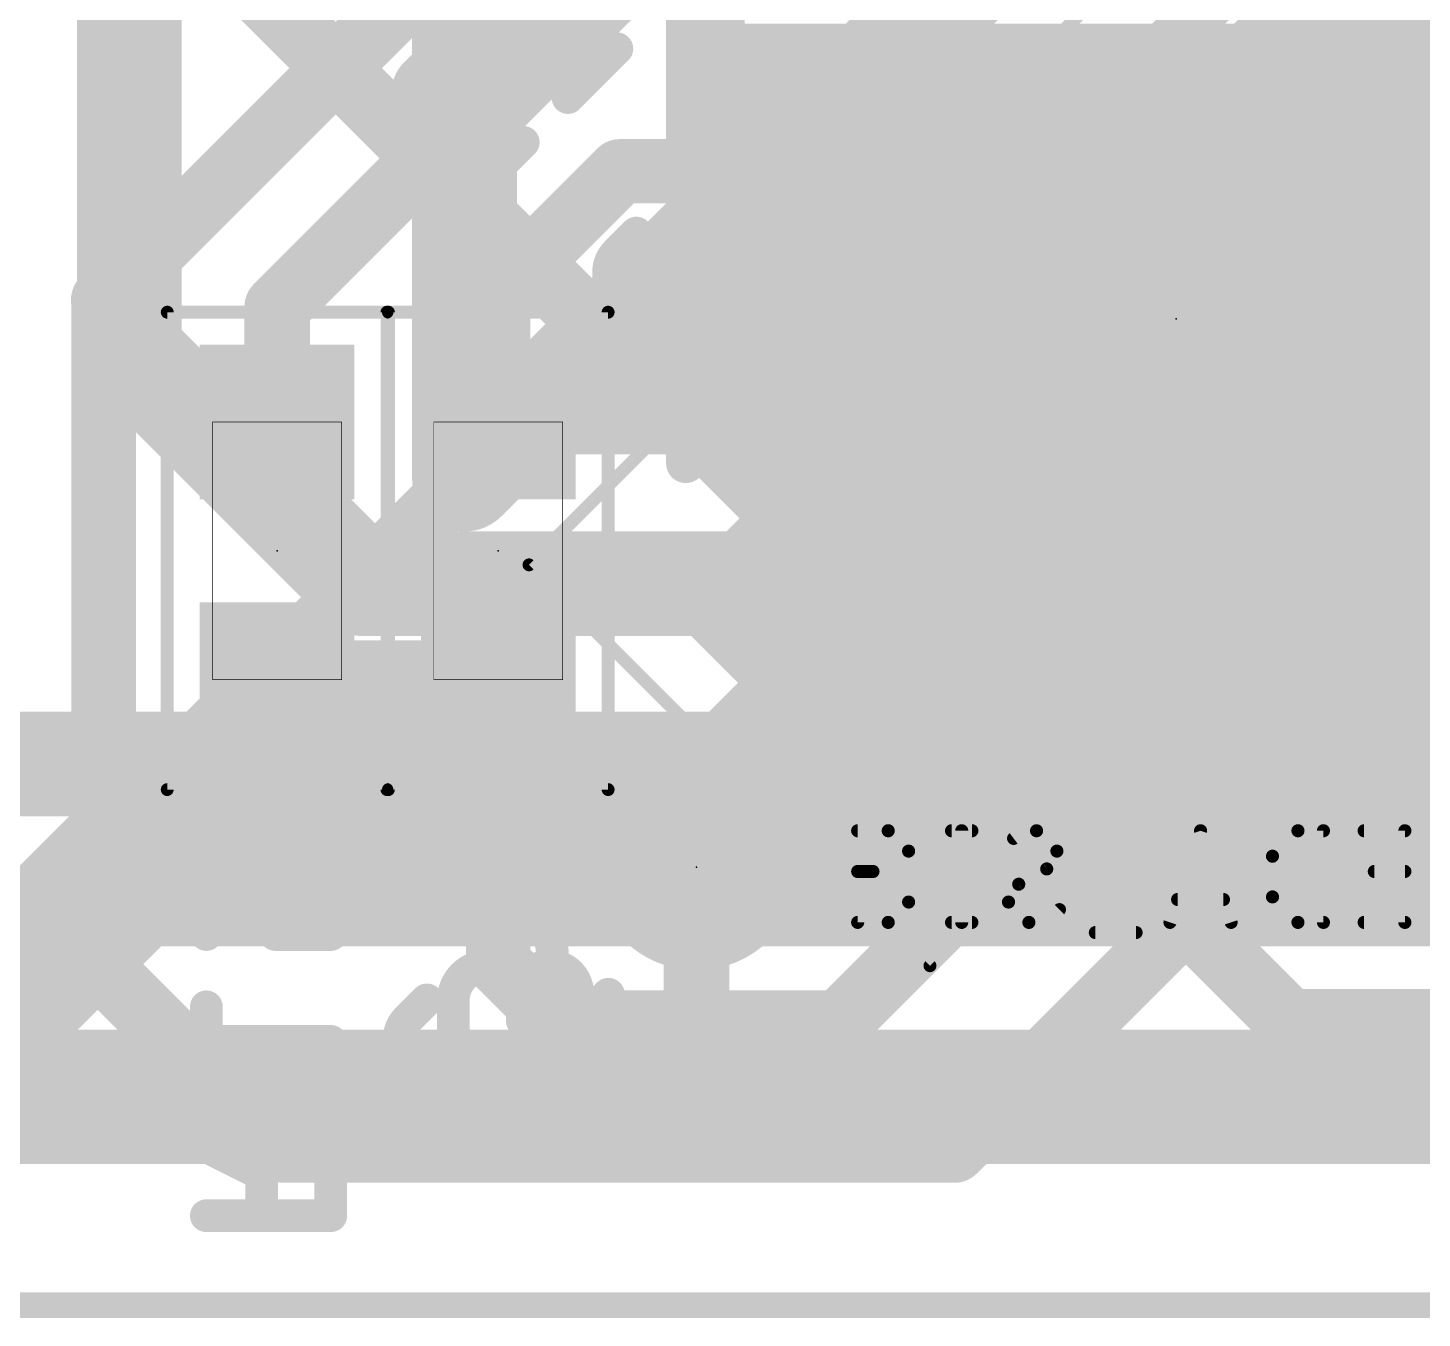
# Model space of a CAD drawing. Extents: x -4.1 to 63.7, y 1.1 to 51.7.
# Drawn here: x 9.11 to 14.52, y 1.15 to 6.16 of the extents above; entities that cross this region are included whole.
import ezdxf

# ---------------------------------------------------------------- set-up
doc = ezdxf.new("R2010")
doc.units = 0
for name, color, linetype in [('1', 12, 'CONTINUOUS'), ('15', 30, 'CONTINUOUS'), ('16', 132, 'CONTINUOUS'), ('18', 110, 'CONTINUOUS'), ('2', 41, 'CONTINUOUS'), ('20', 141, 'CONTINUOUS'), ('21', 253, 'CONTINUOUS'), ('22', 253, 'CONTINUOUS'), ('23', 53, 'CONTINUOUS'), ('24', 53, 'CONTINUOUS'), ('25', 253, 'CONTINUOUS'), ('26', 253, 'CONTINUOUS'), ('40', 132, 'CONTINUOUS'), ('51', 253, 'CONTINUOUS'), ('52', 253, 'CONTINUOUS')]:
    doc.layers.add(name, color=color, linetype=linetype)

# ---------------------------------------------------------------- blocks, each defined once
blk = doc.blocks.new('RECT')
blk.add_solid([(-0.5, -0.5), (0.5, -0.5), (-0.5, 0.5), (0.5, 0.5)])
blk = doc.blocks.new('PIE')
at = {"const_width": 0.5}
blk.add_lwpolyline([(0, -0.25, 1), (0, 0.25, 1), (0, -0.25)], format="xyb", dxfattribs=at)
blk = doc.blocks.new('ROUNDV')
at = {"const_width": 0.5}
blk.add_lwpolyline([(0, -0.25, 1), (0, 0.25, 1), (0, -0.25)], format="xyb", dxfattribs=at)

msp = doc.modelspace()

# ---------------------------------------------------------------- linework, layer by layer
at = {"layer": '1'}
for points, const_width in [([(12.4474, 7.4757), (10.8, 5.8283)], 0.4064), ([(10.8, 7.301), (10.8, 5.8283)], 0.4064), ([(15.4329, 6.9), (14.515, 5.9821)], 0.4064), ([(13.1796, 6.785), (10.8, 4.4055)], 0.4064), ([(10.8, 5.8283), (10.8, 4.4055)], 0.4064), ([(15.201, 4.6757), (14.0253, 3.5)], 0.4064), ([(9.6945, 3.3), (10.8, 4.4055)], 0.25), ([(12.6058, 4.0729), (11.8329, 3.3)], 0.4064), ([(13.1787, 3.5), (12.6058, 4.0729)], 0.4064), ([(14.0253, 3.5), (13.1787, 3.5)], 0.4064), ([(11.8329, 3.3), (7.9, 3.3)], 0.4064), ([(7.9, 3.3), (9.6945, 3.3)], 0.25), ([(17.2474, 2.1448), (7.5552, 2.1448)], 0.25)]:
    msp.add_lwpolyline(points, dxfattribs=dict(at, const_width=const_width))
for points, const_width in [([(14.4432, 6.0539, 1), (14.5868, 5.9102)], 0.2032), ([(10.9016, 5.8283, 1), (10.6984, 5.8283)], 0.2032), ([(10.7282, 5.9001, 1), (10.8718, 5.7564)], 0.2032), ([(10.6984, 5.8283, 1), (10.9016, 5.8283)], 0.2032), ([(10.7282, 4.4773, 1), (10.8718, 4.3336)], 0.2032), ([(10.6984, 4.4055, 1), (10.9016, 4.4055)], 0.2032), ([(10.8442, 4.3613, 1), (10.7558, 4.4497)], 0.125), ([(12.6776, 4.1447, 1), (12.534, 4.001)], 0.2032), ([(12.6776, 4.001, 1), (12.534, 4.1447)], 0.2032), ([(13.1787, 3.6016, 1), (13.1787, 3.3984)], 0.2032), ([(14.0253, 3.3984, 1), (14.0253, 3.6016)], 0.2032), ([(13.1068, 3.4282, 1), (13.2505, 3.5718)], 0.2032), ([(13.9534, 3.5718, 1), (14.0971, 3.4282)], 0.2032), ([(11.7611, 3.3718, 1), (11.9048, 3.2282)], 0.2032), ([(11.8329, 3.1984, 1), (11.8329, 3.4016)], 0.2032), ([(9.6945, 3.2375, 1), (9.6945, 3.3625)], 0.125), ([(9.6503, 3.3442, 1), (9.7387, 3.2558)], 0.125)]:
    msp.add_lwpolyline(points, format="xyb", dxfattribs=dict(at, const_width=const_width))
at = {"layer": '15'}
for points, const_width in [([(9.498, 2.898), (8.4194, 1.8194)], 0.6096), ([(15.5, 2.898), (9.498, 2.898)], 0.6096), ([(14.8, 2), (5.3, 2)], 0.25)]:
    msp.add_lwpolyline(points, dxfattribs=dict(at, const_width=const_width))
at = {"layer": '15', "const_width": 0.3048}
for points in [[(9.498, 3.0504, 1), (9.498, 2.7456)], [(9.6058, 2.7902, 1), (9.3902, 3.0058)]]:
    msp.add_lwpolyline(points, format="xyb", dxfattribs=at)
at = {"layer": '16'}
for points, const_width in [([(14, 2.3), (5.8, 10.5)], 0.254), ([(10.073, 5.073), (12.395, 7.395)], 0.254), ([(11.15, 6.85), (9.4, 5.1)], 0.254), ([(11.404, 5.6), (10.931, 5.127)], 0.25), ([(11.404, 5.6), (12.8, 5.6)], 0.25), ([(13.3, 5.4), (13, 5.1)], 0.25), ([(14.1, 5.4), (13.3, 5.4)], 0.25), ([(14.9, 5.4), (14.1, 5.4)], 0.25), ([(10.931, 4.627), (10.931, 5.127)], 0.25), ([(9.4, 5.1), (9.4, 2.5)], 0.25), ([(10.073, 4.627), (10.073, 5.073)], 0.254), ([(13, 5.1), (13, 3.0434)], 0.25), ([(12.231, 4.627), (10.931, 4.627)], 0.25), ([(12.371, 4.487), (12.231, 4.627)], 0.25), ([(12.371, 4.487), (12.371, 4.211)], 0.25), ([(12.395, 4.187), (12.371, 4.211)], 0.25), ([(13.665, 4.187), (13.665, 2.765)], 0.25), ([(10.931, 3.627), (10.073, 3.627)], 0.3048), ([(10.931, 2.527), (10.931, 3.627)], 0.25), ([(13, 3.0434), (12.2534, 2.2968)], 0.25), ([(11.7, 2.9), (11.7, 2.2968)], 0.254), ([(12.7, 1.8), (13.665, 2.765)], 0.25), ([(11.1612, 2.2968), (10.931, 2.527)], 0.25), ([(9.4, 2.5), (10.1, 1.8)], 0.25), ([(11.7, 2.2968), (11.1612, 2.2968)], 0.25), ([(12.2534, 2.2968), (11.7, 2.2968)], 0.25), ([(28.1, 2.3), (14, 2.3)], 0.254), ([(10.1, 1.8), (12.7, 1.8)], 0.25)]:
    msp.add_lwpolyline(points, dxfattribs=dict(at, const_width=const_width))
for points, const_width in [([(11.404, 5.6625, 1), (11.404, 5.5375)], 0.125), ([(11.4482, 5.5558, 1), (11.3598, 5.6442)], 0.125), ([(12.8, 5.5375, 1), (12.8, 5.6625)], 0.125), ([(13.3, 5.4625, 1), (13.3, 5.3375)], 0.125), ([(13.3442, 5.3558, 1), (13.2558, 5.4442)], 0.125), ([(14.1, 5.4625, 1), (14.1, 5.3375)], 0.125), ([(14.1, 5.3375, 1), (14.1, 5.4625)], 0.125), ([(10.9935, 5.127, 1), (10.8685, 5.127)], 0.125), ([(9.3551, 5.1449, 1), (9.4449, 5.0551)], 0.127), ([(9.4625, 5.1, 1), (9.3375, 5.1)], 0.125), ([(10.1365, 5.073, 1), (10.0095, 5.073)], 0.127), ([(10.8868, 5.1712, 1), (10.9752, 5.0828)], 0.125), ([(13.0625, 5.1, 1), (12.9375, 5.1)], 0.125), ([(12.9558, 5.1442, 1), (13.0442, 5.0558)], 0.125), ([(10.0281, 5.1179, 1), (10.1179, 5.0281)], 0.127), ([(10.931, 4.6895, 1), (10.931, 4.5645)], 0.125), ([(12.2752, 4.6712, 1), (12.1868, 4.5828)], 0.125), ([(12.231, 4.5645, 1), (12.231, 4.6895)], 0.125), ([(10.0095, 4.627, 1), (10.1365, 4.627)], 0.127), ([(10.8685, 4.627, 1), (10.9935, 4.627)], 0.125), ([(12.4335, 4.487, 1), (12.3085, 4.487)], 0.125), ([(12.3268, 4.4428, 1), (12.4152, 4.5312)], 0.125), ([(12.4152, 4.2552, 1), (12.3268, 4.1668)], 0.125), ([(12.3085, 4.211, 1), (12.4335, 4.211)], 0.125), ([(12.3508, 4.1428, 1), (12.4392, 4.2312)], 0.125), ([(13.7275, 4.187, 1), (13.6025, 4.187)], 0.125), ([(10.073, 3.7032, 1), (10.073, 3.5508)], 0.1524), ([(10.9935, 3.627, 1), (10.8685, 3.627)], 0.125), ([(10.931, 3.5508, 1), (10.931, 3.7032)], 0.1524), ([(13.0442, 2.9992, 1), (12.9558, 3.0876)], 0.125), ([(12.9375, 3.0434, 1), (13.0625, 3.0434)], 0.125), ([(11.7635, 2.9, 1), (11.6365, 2.9)], 0.127), ([(13.7092, 2.7208, 1), (13.6208, 2.8092)], 0.125), ([(13.6025, 2.765, 1), (13.7275, 2.765)], 0.125), ([(10.9752, 2.5712, 1), (10.8868, 2.4828)], 0.125), ([(9.4442, 2.5442, 1), (9.3558, 2.4558)], 0.125), ([(9.3375, 2.5, 1), (9.4625, 2.5)], 0.125), ([(10.8685, 2.527, 1), (10.9935, 2.527)], 0.125), ([(11.1612, 2.3593, 1), (11.1612, 2.2343)], 0.125), ([(11.117, 2.2526, 1), (11.2054, 2.341)], 0.125), ([(11.7, 2.3593, 1), (11.7, 2.2343)], 0.125), ([(11.7, 2.2343, 1), (11.7, 2.3593)], 0.125), ([(12.2092, 2.341, 1), (12.2976, 2.2526)], 0.125), ([(12.2534, 2.2343, 1), (12.2534, 2.3593)], 0.125), ([(14, 2.3635, 1), (14, 2.2365)], 0.127), ([(13.9551, 2.2551, 1), (14.0449, 2.3449)], 0.127), ([(11.6365, 2.2968, 1), (11.7635, 2.2968)], 0.127), ([(10.1, 1.8625, 1), (10.1, 1.7375)], 0.125), ([(10.0558, 1.7558, 1), (10.1442, 1.8442)], 0.125), ([(12.6558, 1.8442, 1), (12.7442, 1.7558)], 0.125), ([(12.7, 1.7375, 1), (12.7, 1.8625)], 0.125)]:
    msp.add_lwpolyline(points, format="xyb", dxfattribs=dict(at, const_width=const_width))
at = {"layer": '2'}
for points, const_width in [([(9.5, 4.9), (9.5, 13.2)], 0.4064), ([(10.4, 4), (9.5, 4.9)], 0.4064), ([(19.7, 4), (10.4, 4)], 0.4064), ([(4.2, 1.9), (37.8, 1.9)], 0.3048)]:
    msp.add_lwpolyline(points, dxfattribs=dict(at, const_width=const_width))
at = {"layer": '2', "const_width": 0.2032}
for points in [[(9.5718, 4.9718, 1), (9.4282, 4.8282)], [(9.3984, 4.9, 1), (9.6016, 4.9)], [(10.4, 4.1016, 1), (10.4, 3.8984)], [(10.3282, 3.9282, 1), (10.4718, 4.0718)]]:
    msp.add_lwpolyline(points, format="xyb", dxfattribs=at)
at = {"layer": '20', "const_width": 0.1}
msp.add_lwpolyline([(3.7, 1.2), (39, 1.2)], dxfattribs=at)
at = {"layer": '21', "const_width": 0.2}
for points in [[(14.1438, 6.7068), (11.881, 4.4441)], [(12.977, 3.3481), (15.664, 6.0351)]]:
    msp.add_lwpolyline(points, dxfattribs=at)
at = {"layer": '21', "const_width": 0.1}
for points in [[(11.8457, 4.4795, 1), (11.9164, 4.4087)], [(12.9417, 3.3834, 1), (13.0124, 3.3127)]]:
    msp.add_lwpolyline(points, format="xyb", dxfattribs=at)
at = {"layer": '22', "const_width": 0.1524}
msp.add_lwpolyline([(11.6584, 4.4664), (11.6584, 8.7336)], dxfattribs=at)
at = {"layer": '22', "const_width": 0.0762}
msp.add_lwpolyline([(11.6203, 4.4664, 1), (11.6965, 4.4664)], format="xyb", dxfattribs=at)
at = {"layer": '23'}
for p in [(13.5604, 5.0275), (11.7, 2.9)]:
    msp.add_point(p, dxfattribs=at)
at = {"layer": '24'}
for p in [(10.073, 4.127), (10.931, 4.127)]:
    msp.add_point(p, dxfattribs=at)
at = {"layer": '25'}
for points, const_width in [([(10.9645, 6.3316, 0.3252), (10.936, 6.1515)], 0.127), ([(10.9078, 6.1371, 1), (10.9643, 6.166)], 0.0635), ([(10.709, 6.0313, 1), (10.6641, 6.0762)], 0.0635), ([(11.4135, 6.0532, 1), (11.3686, 6.0981)], 0.0635), ([(12.1453, 6.039, 1), (12.1004, 5.9941)], 0.0635), ([(12.1544, 6.013, 1), (12.0913, 6.02)], 0.0635), ([(10.6107, 5.9779, 0.4142), (10.6107, 5.8262)], 0.127), ([(10.5883, 6.0003, 1), (10.6332, 5.9554)], 0.0635), ([(10.6332, 5.9554, 1), (10.5883, 6.0003)], 0.0635), ([(11.179, 5.9086, 1), (11.2239, 5.8637)], 0.0635), ([(11.1698, 5.8835, 1), (11.2331, 5.8887)], 0.0635), ([(10.6332, 5.8487, 1), (10.5883, 5.8038)], 0.0635), ([(10.5883, 5.8038, 1), (10.6332, 5.8487)], 0.0635), ([(12.0723, 5.8494, 1), (12.1354, 5.8424)], 0.0635), ([(12.5813, 5.7476, 1), (12.5364, 5.7925)], 0.0635), ([(11.0502, 5.69, 1), (11.0053, 5.7349)], 0.0635), ([(11.915, 5.6381, 0.4142), (11.7444, 5.6381)], 0.127), ([(10.8003, 5.6366, 0.4142), (10.952, 5.6366)], 0.127), ([(10.8227, 5.6591, 1), (10.7778, 5.6142)], 0.0635), ([(10.7778, 5.6142, 1), (10.8227, 5.6591)], 0.0635), ([(10.9295, 5.6591, 1), (10.9744, 5.6142)], 0.0635), ([(10.9744, 5.6142, 1), (10.9295, 5.6591)], 0.0635), ([(11.7444, 5.6381, 0.3252), (11.716, 5.4579)], 0.127), ([(11.7219, 5.6605, 1), (11.7668, 5.6156)], 0.0635), ([(11.7668, 5.6156, 1), (11.7219, 5.6605)], 0.0635), ([(11.9529, 5.5433, 0.2052), (11.915, 5.6381)], 0.127), ([(11.9375, 5.6605, 1), (11.8926, 5.6156)], 0.0635), ([(11.8926, 5.6156, 1), (11.9375, 5.6605)], 0.0635), ([(12.4416, 5.6528, 1), (12.4865, 5.6977)], 0.0635), ([(12.3469, 5.6029, 1), (12.3918, 5.558)], 0.0635), ([(11.9846, 5.5458, 1), (11.9213, 5.5407)], 0.0635), ([(11.9212, 5.544, 1), (11.9847, 5.5425)], 0.0635), ([(11.6877, 5.4435, 1), (11.7442, 5.4724)], 0.0635), ([(11.4889, 5.3377, 1), (11.444, 5.3826)], 0.0635), ([(12.1934, 5.3597, 1), (12.1485, 5.4046)], 0.0635), ([(11.3906, 5.2843, 0.4142), (11.3906, 5.1326)], 0.127), ([(11.3682, 5.3068, 1), (11.4131, 5.2619)], 0.0635), ([(11.4131, 5.2619, 1), (11.3682, 5.3068)], 0.0635), ([(11.4131, 5.1551, 1), (11.3682, 5.1102)], 0.0635), ([(11.9589, 5.215, 1), (12.0038, 5.1701)], 0.0635), ([(11.9497, 5.19, 1), (12.013, 5.1951)], 0.0635), ([(11.3682, 5.1102, 1), (11.4131, 5.1551)], 0.0635), ([(11.8302, 4.9964, 1), (11.7853, 5.0413)], 0.0635), ([(11.5802, 4.9431, 0.4142), (11.7319, 4.9431)], 0.127), ([(11.6027, 4.9655, 1), (11.5578, 4.9206)], 0.0635), ([(11.5578, 4.9206, 1), (11.6027, 4.9655)], 0.0635), ([(11.7094, 4.9655, 1), (11.7543, 4.9206)], 0.0635), ([(11.7543, 4.9206, 1), (11.7094, 4.9655)], 0.0635), ([(11.4904, 3.0506, 0.4142), (11.3197, 3.0506)], 0.127), ([(11.3197, 3.0506, 0.3252), (11.2913, 2.8705)], 0.127), ([(11.2973, 3.073, 1), (11.3422, 3.0281)], 0.0635), ([(11.3422, 3.0281, 1), (11.2973, 3.073)], 0.0635), ([(11.5283, 2.9558, 0.2052), (11.4904, 3.0506)], 0.127), ([(11.5128, 3.073, 1), (11.4679, 3.0281)], 0.0635), ([(11.4679, 3.0281, 1), (11.5128, 3.073)], 0.0635), ([(11.5599, 2.9583, 1), (11.4966, 2.9532)], 0.0635), ([(11.4965, 2.9565, 1), (11.56, 2.955)], 0.0635), ([(11.263, 2.856, 1), (11.3196, 2.8849)], 0.0635), ([(11.7688, 2.7722, 1), (11.7239, 2.8171)], 0.0635), ([(11.1024, 2.6626, 0.4142), (10.9318, 2.6626)], 0.127), ([(10.9318, 2.6626, 0.3252), (10.9034, 2.4825)], 0.127), ([(10.9094, 2.6851, 1), (10.9543, 2.6402)], 0.0635), ([(10.9543, 2.6402, 1), (10.9094, 2.6851)], 0.0635), ([(11.1403, 2.5678, 0.2052), (11.1024, 2.6626)], 0.127), ([(11.1249, 2.6851, 1), (11.08, 2.6402)], 0.0635), ([(11.08, 2.6402, 1), (11.1249, 2.6851)], 0.0635), ([(11.5343, 2.6275, 1), (11.5792, 2.5826)], 0.0635), ([(11.172, 2.5704, 1), (11.1087, 2.5653)], 0.0635), ([(11.1086, 2.5686, 1), (11.1721, 2.5671)], 0.0635), ([(11.5251, 2.6025, 1), (11.5884, 2.6076)], 0.0635), ([(10.8751, 2.4681, 1), (10.9316, 2.497)], 0.0635), ([(10.6763, 2.3623, 1), (10.6314, 2.4072)], 0.0635), ([(11.3808, 2.3842, 1), (11.3359, 2.4291)], 0.0635), ([(10.5781, 2.3089, 0.4142), (10.5781, 2.1572)], 0.127), ([(10.5556, 2.3313, 1), (10.6005, 2.2864)], 0.0635), ([(10.6005, 2.2864, 1), (10.5556, 2.3313)], 0.0635), ([(10.6005, 2.1797, 1), (10.5556, 2.1348)], 0.0635), ([(11.1463, 2.2396, 1), (11.1912, 2.1947)], 0.0635), ([(11.1371, 2.2145, 1), (11.2004, 2.2197)], 0.0635), ([(10.5556, 2.1348, 1), (10.6005, 2.1797)], 0.0635), ([(11.0176, 2.021, 1), (10.9727, 2.0659)], 0.0635), ([(10.7676, 1.9676, 0.4142), (10.9193, 1.9676)], 0.127), ([(10.7901, 1.9901, 1), (10.7452, 1.9452)], 0.0635), ([(10.7452, 1.9452, 1), (10.7901, 1.9901)], 0.0635), ([(10.8969, 1.9901, 1), (10.9418, 1.9452)], 0.0635), ([(10.9418, 1.9452, 1), (10.8969, 1.9901)], 0.0635)]:
    msp.add_lwpolyline(points, format="xyb", dxfattribs=dict(at, const_width=const_width))
at = {"layer": '25', "const_width": 0.127}
for points in [[(11.173, 6.2368), (11.2014, 5.8861)], [(10.6107, 5.9779), (10.6865, 6.0537)], [(11.2014, 5.8861), (11.391, 6.0757)], [(12.1039, 5.8459), (12.1228, 6.0165)], [(12.1228, 6.0165), (12.4641, 5.6753)], [(10.8003, 5.6366), (10.6107, 5.8262)], [(12.3693, 5.5805), (12.5589, 5.7701)], [(11.0278, 5.7125), (10.952, 5.6366)], [(11.9529, 5.5433), (11.9814, 5.1925)], [(11.3906, 5.2843), (11.4665, 5.3601)], [(11.9814, 5.1925), (12.1709, 5.3821)], [(11.5802, 4.9431), (11.3906, 5.1326)], [(11.8077, 5.0189), (11.7319, 4.9431)], [(11.5283, 2.9558), (11.5567, 2.605)], [(11.5567, 2.605), (11.7463, 2.7946)], [(11.1403, 2.5678), (11.1688, 2.2171)], [(10.5781, 2.3089), (10.6539, 2.3847)], [(11.1688, 2.2171), (11.3584, 2.4067)], [(10.7676, 1.9676), (10.5781, 2.1572)], [(10.9951, 2.0435), (10.9193, 1.9676)]]:
    msp.add_lwpolyline(points, dxfattribs=at)
at = {"layer": '26'}
for points, const_width in [([(10.7565, 2.7973), (10.7565, 3.0654)], 0.127), ([(12.4439, 3.0411), (12.3254, 3.0411)], 0.0508), ([(12.7685, 3.0411), (12.6895, 3.0411)], 0.0508), ([(12.729, 3.0411), (12.729, 2.6855)], 0.0508), ([(13.6556, 3.0411), (13.537, 2.6855)], 0.0508), ([(13.7741, 2.6855), (13.6556, 3.0411)], 0.0508), ([(14.1323, 3.0411), (14.0335, 3.0411)], 0.0508), ([(14.1323, 2.6855), (14.1323, 3.0411)], 0.0508), ([(14.4483, 3.0411), (14.2903, 3.0411)], 0.0508), ([(14.4483, 2.6855), (14.4483, 3.0411)], 0.0508), ([(11.2391, 2.9314), (10.7565, 2.9314)], 0.127), ([(11.1319, 2.7973), (11.2391, 2.9314)], 0.127), ([(12.523, 2.7645), (12.523, 2.9621)], 0.0508), ([(9.9057, 2.9065), (9.9594, 2.9065)], 0.127), ([(10.2811, 2.6384), (10.2811, 2.9065)], 0.127), ([(13.9347, 2.9423), (13.9347, 2.7843)], 0.0508), ([(12.3847, 2.8831), (12.3254, 2.8831)], 0.0508), ([(12.3254, 2.8831), (12.3254, 2.6855)], 0.0508), ([(12.9501, 2.8337), (13.0588, 2.893)], 0.0508), ([(14.4483, 2.8831), (14.3298, 2.8831)], 0.0508), ([(9.7985, 2.6384), (9.7985, 2.7993)], 0.127), ([(10.0666, 2.7993), (10.0666, 2.6384)], 0.127), ([(13.5667, 2.7744), (13.7445, 2.7744)], 0.0508), ([(12.3254, 2.6855), (12.4439, 2.6855)], 0.0508), ([(12.7685, 2.6855), (12.6895, 2.6855)], 0.0508), ([(14.0335, 2.6855), (14.1323, 2.6855)], 0.0508), ([(14.2903, 2.6855), (14.4483, 2.6855)], 0.0508), ([(10.0666, 2.6384), (10.2811, 2.6384)], 0.127), ([(13.4054, 2.646), (13.2474, 2.646)], 0.0508), ([(10.7565, 2.2487), (10.7565, 2.3827)], 0.127), ([(11.0246, 2.4095), (11.0246, 2.3023)], 0.127), ([(11.2391, 2.2487), (11.2391, 2.4095)], 0.127), ([(9.7985, 2.0898), (9.7985, 2.3579)], 0.127), ([(10.2811, 2.2238), (9.7985, 2.2238)], 0.127), ([(10.1739, 2.0898), (10.2811, 2.2238)], 0.127), ([(10.7565, 2.0031), (10.7565, 1.8958)], 0.127), ([(11.2391, 1.8958), (11.2391, 2.0031)], 0.127), ([(9.7985, 1.8156), (10.013, 1.7084)], 0.127), ([(10.8637, 1.7886), (11.1319, 1.7886)], 0.127), ([(10.013, 1.6816), (10.013, 1.5475)], 0.127), ([(10.2811, 1.5475), (10.2811, 1.6816)], 0.127), ([(9.7985, 1.5475), (10.2811, 1.5475)], 0.127)]:
    msp.add_lwpolyline(points, dxfattribs=dict(at, const_width=const_width))
for points, const_width in [([(10.7883, 3.0654, 1), (10.7248, 3.0654)], 0.0635), ([(12.3254, 3.0538, 1), (12.3254, 3.0284)], 0.0254), ([(12.523, 2.9621, 0.4142), (12.4439, 3.0411)], 0.0508), ([(12.4439, 3.0538, 1), (12.4439, 3.0284)], 0.0254), ([(12.4439, 3.0284, 1), (12.4439, 3.0538)], 0.0254), ([(12.6895, 3.0538, 1), (12.6895, 3.0284)], 0.0254), ([(12.7417, 3.0411, 1), (12.7163, 3.0411)], 0.0254), ([(12.7685, 3.0284, 1), (12.7685, 3.0538)], 0.0254), ([(12.9227, 3.0217, 1), (12.938, 3.0013)], 0.0254), ([(13.0193, 3.0411, 0.1623), (12.9304, 3.0115)], 0.0508), ([(13.0983, 2.9621, 0.4142), (13.0193, 3.0411)], 0.0508), ([(13.0193, 3.0538, 1), (13.0193, 3.0284)], 0.0254), ([(13.0193, 3.0284, 1), (13.0193, 3.0538)], 0.0254), ([(13.6676, 3.0451, 1), (13.6435, 3.0371)], 0.0254), ([(13.6676, 3.0371, 1), (13.6435, 3.0451)], 0.0254), ([(14.0335, 3.0411, 0.4142), (13.9347, 2.9423)], 0.0508), ([(14.0335, 3.0538, 1), (14.0335, 3.0284)], 0.0254), ([(14.0335, 3.0284, 1), (14.0335, 3.0538)], 0.0254), ([(14.145, 3.0411, 1), (14.1196, 3.0411)], 0.0254), ([(14.1323, 3.0284, 1), (14.1323, 3.0538)], 0.0254), ([(14.2903, 3.0538, 1), (14.2903, 3.0284)], 0.0254), ([(14.461, 3.0411, 1), (14.4356, 3.0411)], 0.0254), ([(14.4483, 3.0284, 1), (14.4483, 3.0538)], 0.0254), ([(10.7565, 2.9631, 1), (10.7565, 2.8996)], 0.0635), ([(11.2639, 2.9115, 1), (11.2143, 2.9512)], 0.0635), ([(11.2391, 2.8996, 1), (11.2391, 2.9631)], 0.0635), ([(12.5357, 2.9621, 1), (12.5103, 2.9621)], 0.0254), ([(13.0588, 2.893, 0.2656), (13.0983, 2.9621)], 0.0508), ([(13.111, 2.9621, 1), (13.0856, 2.9621)], 0.0254), ([(9.9057, 2.9065, 0.4142), (9.7985, 2.7993)], 0.127), ([(9.9057, 2.9383, 1), (9.9057, 2.8748)], 0.0635), ([(9.9057, 2.8748, 1), (9.9057, 2.9383)], 0.0635), ([(9.9594, 2.9383, 1), (9.9594, 2.8748)], 0.0635), ([(10.0666, 2.7993, 0.4142), (9.9594, 2.9065)], 0.127), ([(9.9594, 2.8748, 1), (9.9594, 2.9383)], 0.0635), ([(10.3129, 2.9065, 1), (10.2493, 2.9065)], 0.0635), ([(12.5103, 2.9621, 1), (12.5357, 2.9621)], 0.0254), ([(13.0856, 2.9621, 1), (13.111, 2.9621)], 0.0254), ([(13.9474, 2.9423, 1), (13.922, 2.9423)], 0.0254), ([(13.922, 2.9423, 1), (13.9474, 2.9423)], 0.0254), ([(12.3254, 2.8958, 1), (12.3254, 2.8704)], 0.0254), ([(12.3381, 2.8831, 1), (12.3127, 2.8831)], 0.0254), ([(12.3847, 2.8704, 1), (12.3847, 2.8958)], 0.0254), ([(13.0523, 2.9039, 1), (13.0652, 2.882)], 0.0254), ([(13.0649, 2.8818, 1), (13.0527, 2.9041)], 0.0254), ([(14.3298, 2.8958, 1), (14.3298, 2.8704)], 0.0254), ([(14.4483, 2.8704, 1), (14.4483, 2.8958)], 0.0254), ([(9.8303, 2.7993, 1), (9.7668, 2.7993)], 0.0635), ([(9.7668, 2.7993, 1), (9.8303, 2.7993)], 0.0635), ([(10.0984, 2.7993, 1), (10.0349, 2.7993)], 0.0635), ([(10.0349, 2.7993, 1), (10.0984, 2.7993)], 0.0635), ([(10.7248, 2.7973, 1), (10.7883, 2.7973)], 0.0635), ([(11.1071, 2.8171, 1), (11.1566, 2.7775)], 0.0635), ([(12.9501, 2.8337, 0.2656), (12.9106, 2.7645)], 0.0508), ([(12.944, 2.8448, 1), (12.9562, 2.8225)], 0.0254), ([(12.9566, 2.8227, 1), (12.9437, 2.8446)], 0.0254), ([(12.4439, 2.6855, 0.4142), (12.5229, 2.7645)], 0.0508), ([(12.5356, 2.7645, 1), (12.5103, 2.7645)], 0.0254), ([(12.5103, 2.7645, 1), (12.5357, 2.7645)], 0.0254), ([(12.9106, 2.7645, 0.4142), (12.9896, 2.6855)], 0.0508), ([(12.9233, 2.7645, 1), (12.8979, 2.7645)], 0.0254), ([(12.8979, 2.7645, 1), (12.9233, 2.7645)], 0.0254), ([(12.9896, 2.6855, 0.2), (13.1082, 2.7349)], 0.0508), ([(13.1172, 2.726, 1), (13.0991, 2.7439)], 0.0254), ([(13.5667, 2.7871, 1), (13.5667, 2.7617)], 0.0254), ([(13.7445, 2.7617, 1), (13.7445, 2.7871)], 0.0254), ([(13.9347, 2.7843, 0.4142), (14.0335, 2.6855)], 0.0508), ([(13.9474, 2.7843, 1), (13.922, 2.7843)], 0.0254), ([(13.922, 2.7843, 1), (13.9474, 2.7843)], 0.0254), ([(12.3254, 2.6982, 1), (12.3254, 2.6728)], 0.0254), ([(12.4439, 2.6982, 1), (12.4439, 2.6728)], 0.0254), ([(12.4439, 2.6728, 1), (12.4439, 2.6982)], 0.0254), ([(12.6895, 2.6982, 1), (12.6895, 2.6728)], 0.0254), ([(12.7685, 2.6728, 1), (12.7685, 2.6982)], 0.0254), ([(12.9896, 2.6982, 1), (12.9896, 2.6728)], 0.0254), ([(12.9896, 2.6728, 1), (12.9896, 2.6982)], 0.0254), ([(14.0335, 2.6982, 1), (14.0335, 2.6728)], 0.0254), ([(14.0335, 2.6728, 1), (14.0335, 2.6982)], 0.0254), ([(14.1323, 2.6728, 1), (14.1323, 2.6982)], 0.0254), ([(14.2903, 2.6982, 1), (14.2903, 2.6728)], 0.0254), ([(14.4483, 2.6728, 1), (14.4483, 2.6982)], 0.0254), ([(9.7668, 2.6384, 1), (9.8303, 2.6384)], 0.0635), ([(10.0666, 2.6701, 1), (10.0666, 2.6066)], 0.0635), ([(10.0349, 2.6384, 1), (10.0984, 2.6384)], 0.0635), ([(10.2493, 2.6384, 1), (10.3129, 2.6384)], 0.0635), ([(10.2811, 2.6066, 1), (10.2811, 2.6701)], 0.0635), ([(12.3127, 2.6855, 1), (12.3381, 2.6855)], 0.0254), ([(12.7163, 2.6855, 1), (12.7417, 2.6855)], 0.0254), ([(13.2474, 2.6587, 1), (13.2474, 2.6333)], 0.0254), ([(13.4054, 2.6333, 1), (13.4054, 2.6587)], 0.0254), ([(13.525, 2.6895, 1), (13.5491, 2.6815)], 0.0254), ([(13.762, 2.6815, 1), (13.7861, 2.6895)], 0.0254), ([(14.1196, 2.6855, 1), (14.145, 2.6855)], 0.0254), ([(14.4356, 2.6855, 1), (14.461, 2.6855)], 0.0254), ([(11.0246, 2.3827, 1), (10.7565, 2.3827)], 0.127), ([(11.2391, 2.4095, 1), (11.0246, 2.4095)], 0.127), ([(10.7883, 2.3827, 1), (10.7248, 2.3827)], 0.0635), ([(11.0564, 2.4095, 1), (10.9929, 2.4095)], 0.0635), ([(10.9929, 2.4095, 1), (11.0564, 2.4095)], 0.0635), ([(11.2709, 2.4095, 1), (11.2073, 2.4095)], 0.0635), ([(11.2073, 2.4095, 1), (11.2709, 2.4095)], 0.0635), ([(9.8303, 2.3579, 1), (9.7668, 2.3579)], 0.0635), ([(10.7248, 2.3827, 1), (10.7883, 2.3827)], 0.0635), ([(10.9929, 2.3827, 1), (11.0564, 2.3827)], 0.0635), ([(10.9929, 2.3023, 1), (11.0564, 2.3023)], 0.0635), ([(9.7985, 2.2556, 1), (9.7985, 2.1921)], 0.0635), ([(10.3059, 2.204, 1), (10.2563, 2.2437)], 0.0635), ([(10.2811, 2.1921, 1), (10.2811, 2.2556)], 0.0635), ([(10.7248, 2.2487, 1), (10.7883, 2.2487)], 0.0635), ([(11.2073, 2.2487, 1), (11.2709, 2.2487)], 0.0635), ([(9.7668, 2.0898, 1), (9.8303, 2.0898)], 0.0635), ([(10.1491, 2.1096, 1), (10.1986, 2.0699)], 0.0635), ([(10.7883, 2.0031, 1), (10.7248, 2.0031)], 0.0635), ([(11.2709, 2.0031, 1), (11.2073, 2.0031)], 0.0635), ([(10.7565, 1.8958, 0.4142), (10.8637, 1.7886)], 0.127), ([(10.7883, 1.8958, 1), (10.7248, 1.8958)], 0.0635), ([(11.1319, 1.7886, 0.4142), (11.2391, 1.8958)], 0.127), ([(11.2708, 1.8958, 1), (11.2074, 1.8958)], 0.0635), ([(10.7248, 1.8958, 1), (10.7883, 1.8958)], 0.0635), ([(11.2073, 1.8958, 1), (11.2709, 1.8958)], 0.0635), ([(9.8127, 1.844, 1), (9.7843, 1.7872)], 0.0635), ([(10.2811, 1.6816, 1), (10.013, 1.6816)], 0.127), ([(10.8637, 1.8203, 1), (10.8637, 1.7568)], 0.0635), ([(10.8637, 1.7568, 1), (10.8637, 1.8203)], 0.0635), ([(11.1319, 1.8203, 1), (11.1319, 1.7568)], 0.0635), ([(11.1319, 1.7568, 1), (11.1319, 1.8203)], 0.0635), ([(10.0447, 1.6816, 1), (9.9812, 1.6816)], 0.0635), ([(9.9988, 1.68, 1), (10.0272, 1.7368)], 0.0635), ([(10.3129, 1.6816, 1), (10.2493, 1.6816)], 0.0635), ([(9.9812, 1.6816, 1), (10.0447, 1.6816)], 0.0635), ([(10.2493, 1.6816, 1), (10.3129, 1.6816)], 0.0635), ([(9.7985, 1.5792, 1), (9.7985, 1.5157)], 0.0635), ([(9.9812, 1.5475, 1), (10.0447, 1.5475)], 0.0635), ([(10.2493, 1.5475, 1), (10.3129, 1.5475)], 0.0635), ([(10.2811, 1.5157, 1), (10.2811, 1.5792)], 0.0635)]:
    msp.add_lwpolyline(points, format="xyb", dxfattribs=dict(at, const_width=const_width))
at = {"layer": '40'}
for points, const_width in [([(11.6965, 8.6955), (11.6965, 4.5045)], 0.1524), ([(11.7092, 8.6828), (11.7092, 4.5172)], 0.1524), ([(11.6965, 6.096), (16.9035, 6.096)], 0.1524), ([(11.6965, 5.9436), (16.9035, 5.9436)], 0.1524), ([(11.6965, 5.7912), (16.9035, 5.7912)], 0.1524), ([(11.6965, 5.6388), (16.9035, 5.6388)], 0.1524), ([(11.6965, 5.4864), (16.9035, 5.4864)], 0.1524), ([(11.6965, 5.334), (16.9035, 5.334)], 0.1524), ([(11.6965, 5.1816), (16.9035, 5.1816)], 0.1524), ([(11.6965, 5.0292), (16.9035, 5.0292)], 0.1524), ([(9.6468, 3.2008), (9.6468, 5.0532)], 0.05), ([(9.6468, 5.0532), (10.4992, 5.0532)], 0.05), ([(10.4992, 5.0532), (10.4992, 3.2008)], 0.05), ([(10.5048, 3.2008), (10.5048, 5.0532)], 0.05), ([(10.5048, 5.0532), (11.3572, 5.0532)], 0.05), ([(11.3572, 5.0532), (11.3572, 3.2008)], 0.05), ([(11.6965, 4.8768), (16.9035, 4.8768)], 0.1524), ([(11.6965, 4.7244), (16.9035, 4.7244)], 0.1524), ([(11.6965, 4.572), (16.9035, 4.572)], 0.1524), ([(11.6965, 4.5045), (12.0394, 4.5045)], 0.1524), ([(11.7092, 4.5172), (12.0394, 4.5172)], 0.1524), ([(12.0394, 3.2472), (12.0394, 4.5172)], 0.1524), ([(12.0394, 4.5045), (12.0394, 3.2472)], 0.1524), ([(12.0394, 4.4196), (16.5606, 4.4196)], 0.1524), ([(12.0394, 4.2672), (16.5606, 4.2672)], 0.1524), ([(12.0394, 4.1148), (16.5606, 4.1148)], 0.1524), ([(12.0394, 3.9624), (16.5606, 3.9624)], 0.1524), ([(12.0394, 3.81), (16.5606, 3.81)], 0.1524), ([(12.0394, 3.6576), (16.5606, 3.6576)], 0.1524), ([(12.0394, 3.5052), (16.5606, 3.5052)], 0.1524), ([(12.0394, 3.3528), (16.5606, 3.3528)], 0.1524), ([(12.0394, 3.2472), (16.5606, 3.2472)], 0.1524), ([(12.0394, 3.2472), (16.5606, 3.2472)], 0.1524), ([(10.4992, 3.2008), (9.6468, 3.2008)], 0.05), ([(11.3572, 3.2008), (10.5048, 3.2008)], 0.05)]:
    msp.add_lwpolyline(points, dxfattribs=dict(at, const_width=const_width))
for points, const_width in [([(11.6965, 6.1341, 1), (11.6965, 6.0579)], 0.0762), ([(11.6965, 5.9817, 1), (11.6965, 5.9055)], 0.0762), ([(11.6965, 5.8293, 1), (11.6965, 5.7531)], 0.0762), ([(11.6965, 5.6769, 1), (11.6965, 5.6007)], 0.0762), ([(11.6965, 5.5245, 1), (11.6965, 5.4483)], 0.0762), ([(11.6965, 5.3721, 1), (11.6965, 5.2959)], 0.0762), ([(11.6965, 5.2197, 1), (11.6965, 5.1435)], 0.0762), ([(11.6965, 5.0673, 1), (11.6965, 4.9911)], 0.0762), ([(9.6593, 5.0532, 1), (9.6343, 5.0532)], 0.025), ([(9.6468, 5.0657, 1), (9.6468, 5.0407)], 0.025), ([(10.5117, 5.0532, 1), (10.4867, 5.0532)], 0.025), ([(10.5173, 5.0532, 1), (10.4923, 5.0532)], 0.025), ([(10.5048, 5.0657, 1), (10.5048, 5.0407)], 0.025), ([(10.4992, 5.0407, 1), (10.4992, 5.0657)], 0.025), ([(11.3697, 5.0532, 1), (11.3447, 5.0532)], 0.025), ([(11.3572, 5.0407, 1), (11.3572, 5.0657)], 0.025), ([(11.6965, 4.9149, 1), (11.6965, 4.8387)], 0.0762), ([(11.6965, 4.7625, 1), (11.6965, 4.6863)], 0.0762), ([(11.6965, 4.6101, 1), (11.6965, 4.5339)], 0.0762), ([(11.6965, 4.5426, 1), (11.6965, 4.4664)], 0.0762), ([(11.7092, 4.5553, 1), (11.7092, 4.4791)], 0.0762), ([(11.6711, 4.5172, 1), (11.7473, 4.5172)], 0.0762), ([(12.0775, 4.5172, 1), (12.0013, 4.5172)], 0.0762), ([(12.0775, 4.5045, 1), (12.0013, 4.5045)], 0.0762), ([(12.0394, 4.4791, 1), (12.0394, 4.5553)], 0.0762), ([(12.0394, 4.4664, 1), (12.0394, 4.5426)], 0.0762), ([(11.6584, 4.5045, 1), (11.7346, 4.5045)], 0.0762), ([(12.0394, 4.4577, 1), (12.0394, 4.3815)], 0.0762), ([(12.0394, 4.3053, 1), (12.0394, 4.2291)], 0.0762), ([(12.0394, 4.1529, 1), (12.0394, 4.0767)], 0.0762), ([(12.0394, 4.0005, 1), (12.0394, 3.9243)], 0.0762), ([(12.0394, 3.8481, 1), (12.0394, 3.7719)], 0.0762), ([(12.0394, 3.6957, 1), (12.0394, 3.6195)], 0.0762), ([(12.0394, 3.5433, 1), (12.0394, 3.4671)], 0.0762), ([(12.0394, 3.3909, 1), (12.0394, 3.3147)], 0.0762), ([(12.0394, 3.2853, 1), (12.0394, 3.2091)], 0.0762), ([(12.0394, 3.2853, 1), (12.0394, 3.2091)], 0.0762), ([(12.0013, 3.2472, 1), (12.0775, 3.2472)], 0.0762), ([(12.0013, 3.2472, 1), (12.0775, 3.2472)], 0.0762), ([(9.6468, 3.2133, 1), (9.6468, 3.1883)], 0.025), ([(9.6343, 3.2008, 1), (9.6593, 3.2008)], 0.025), ([(10.4867, 3.2008, 1), (10.5117, 3.2008)], 0.025), ([(10.5048, 3.2133, 1), (10.5048, 3.1883)], 0.025), ([(10.4923, 3.2008, 1), (10.5173, 3.2008)], 0.025), ([(10.4992, 3.1883, 1), (10.4992, 3.2133)], 0.025), ([(11.3447, 3.2008, 1), (11.3697, 3.2008)], 0.025), ([(11.3572, 3.1883, 1), (11.3572, 3.2133)], 0.025)]:
    msp.add_lwpolyline(points, format="xyb", dxfattribs=dict(at, const_width=const_width))
at = {"layer": '51'}
for points, const_width in [([(11.0502, 4.0729), (14.515, 7.5377)], 0.05), ([(11.881, 4.4441), (14.1438, 6.7068)], 0.1), ([(16.0706, 5.9821), (12.6058, 2.5172)], 0.05), ([(15.2398, 5.6108), (12.977, 3.3481)], 0.1), ([(12.977, 3.3481), (11.881, 4.4441)], 0.1), ([(12.6058, 2.5172), (11.0502, 4.0729)], 0.05)]:
    msp.add_lwpolyline(points, dxfattribs=dict(at, const_width=const_width))
for points, const_width in [([(11.8987, 4.4618, 1), (11.8633, 4.4264)], 0.05), ([(11.8633, 4.4618, 1), (11.8987, 4.4264)], 0.05), ([(11.059, 4.0817, 1), (11.0413, 4.064)], 0.025), ([(11.0413, 4.0817, 1), (11.059, 4.064)], 0.025), ([(12.9594, 3.3658, 1), (12.9947, 3.3304)], 0.05), ([(12.9594, 3.3304, 1), (12.9947, 3.3658)], 0.05), ([(12.597, 2.5261, 1), (12.6146, 2.5084)], 0.025), ([(12.597, 2.5084, 1), (12.6146, 2.5261)], 0.025)]:
    msp.add_lwpolyline(points, format="xyb", dxfattribs=dict(at, const_width=const_width))
at = {"layer": '52'}
for points, const_width in [([(11.8108, 4.6188), (11.8108, 8.5812)], 0.1524), ([(16.7892, 4.6188), (11.8108, 4.6188)], 0.1524), ([(12.141, 4.6188), (12.649, 4.6188)], 0.1524), ([(12.141, 3.5012), (12.141, 4.6188)], 0.1524), ([(12.649, 4.6188), (12.649, 3.5012)], 0.1524), ([(13.411, 4.6188), (13.919, 4.6188)], 0.1524), ([(13.411, 3.5012), (13.411, 4.6188)], 0.1524), ([(13.919, 4.6188), (13.919, 3.5012)], 0.1524), ([(10.323, 4.627), (9.823, 4.627)], 0.0025), ([(9.823, 4.627), (9.823, 3.627)], 0.0025), ([(10.323, 3.627), (10.323, 4.627)], 0.0025), ([(11.181, 4.627), (10.681, 4.627)], 0.0025), ([(10.681, 4.627), (10.681, 3.627)], 0.0025), ([(11.181, 3.627), (11.181, 4.627)], 0.0025), ([(9.823, 3.627), (10.323, 3.627)], 0.0025), ([(10.681, 3.627), (11.181, 3.627)], 0.0025), ([(12.649, 3.5012), (12.141, 3.5012)], 0.1524), ([(13.919, 3.5012), (13.411, 3.5012)], 0.1524)]:
    msp.add_lwpolyline(points, dxfattribs=dict(at, const_width=const_width))
for points, const_width in [([(11.8108, 4.6569, 1), (11.8108, 4.5807)], 0.0762), ([(11.7727, 4.6188, 1), (11.8489, 4.6188)], 0.0762), ([(12.141, 4.6569, 1), (12.141, 4.5807)], 0.0762), ([(12.1791, 4.6188, 1), (12.1029, 4.6188)], 0.0762), ([(12.6871, 4.6188, 1), (12.6109, 4.6188)], 0.0762), ([(12.649, 4.5807, 1), (12.649, 4.6569)], 0.0762), ([(13.411, 4.6569, 1), (13.411, 4.5807)], 0.0762), ([(13.4491, 4.6188, 1), (13.3729, 4.6188)], 0.0762), ([(13.9571, 4.6188, 1), (13.8809, 4.6188)], 0.0762), ([(13.919, 4.5807, 1), (13.919, 4.6569)], 0.0762), ([(9.823, 4.6276, 1), (9.823, 4.6264)], 0.0013), ([(9.8236, 4.627, 1), (9.8224, 4.627)], 0.0013), ([(10.3236, 4.627, 1), (10.3224, 4.627)], 0.0013), ([(10.323, 4.6264, 1), (10.323, 4.6276)], 0.0013), ([(10.681, 4.6276, 1), (10.681, 4.6264)], 0.0013), ([(10.6816, 4.627, 1), (10.6804, 4.627)], 0.0013), ([(11.1816, 4.627, 1), (11.1804, 4.627)], 0.0013), ([(11.181, 4.6264, 1), (11.181, 4.6276)], 0.0013), ([(9.823, 3.6276, 1), (9.823, 3.6264)], 0.0013), ([(9.8224, 3.627, 1), (9.8236, 3.627)], 0.0013), ([(10.3224, 3.627, 1), (10.3236, 3.627)], 0.0013), ([(10.323, 3.6264, 1), (10.323, 3.6276)], 0.0013), ([(10.681, 3.6276, 1), (10.681, 3.6264)], 0.0013), ([(10.6804, 3.627, 1), (10.6816, 3.627)], 0.0013), ([(11.1804, 3.627, 1), (11.1816, 3.627)], 0.0013), ([(11.181, 3.6264, 1), (11.181, 3.6276)], 0.0013), ([(12.141, 3.5393, 1), (12.141, 3.4631)], 0.0762), ([(12.649, 3.4631, 1), (12.649, 3.5393)], 0.0762), ([(13.411, 3.5393, 1), (13.411, 3.4631)], 0.0762), ([(13.919, 3.4631, 1), (13.919, 3.5393)], 0.0762), ([(12.1029, 3.5012, 1), (12.1791, 3.5012)], 0.0762), ([(12.6109, 3.5012, 1), (12.6871, 3.5012)], 0.0762), ([(13.3729, 3.5012, 1), (13.4491, 3.5012)], 0.0762), ([(13.8809, 3.5012, 1), (13.9571, 3.5012)], 0.0762)]:
    msp.add_lwpolyline(points, format="xyb", dxfattribs=dict(at, const_width=const_width))

# ---------------------------------------------------------------- block references
at = {"layer": '1', "xscale": 1.7, "yscale": 1.3, "rotation": 225}
for p in [(14.515, 5.9821), (12.6058, 4.0729)]:
    msp.add_blockref('RECT', p, dxfattribs=at)
at = {"layer": '16', "rotation": 90}
for p, xscale, yscale in [((12.395, 4.187), 1.6764, 0.508), ((13.665, 4.187), 1.6764, 0.508), ((10.073, 4.627), 0.6, 0.6), ((10.931, 4.627), 0.6, 0.6), ((10.073, 3.627), 0.6, 0.6), ((10.931, 3.627), 0.6, 0.6)]:
    msp.add_blockref('RECT', p, dxfattribs=dict(at, xscale=xscale, yscale=yscale))
at = {"layer": '16', "xscale": 0.8, "yscale": 0.8}
msp.add_blockref('PIE', (11.7, 2.9), dxfattribs=at)
at = {"layer": '18', "xscale": 0.4024, "yscale": 0.4024}
msp.add_blockref('ROUNDV', (12.8, 5.6), dxfattribs=at)
msp.add_blockref('ROUNDV', (12.8, 5.6), dxfattribs=at)
at = {"layer": '52', "xscale": 0.2, "yscale": 0.5}
for p, rotation in [((10.073, 4.527), 270), ((10.931, 4.527), 270), ((10.073, 3.727), 90), ((10.931, 3.727), 90)]:
    msp.add_blockref('RECT', p, dxfattribs=dict(at, rotation=rotation))

doc.saveas('drawing.dxf')
